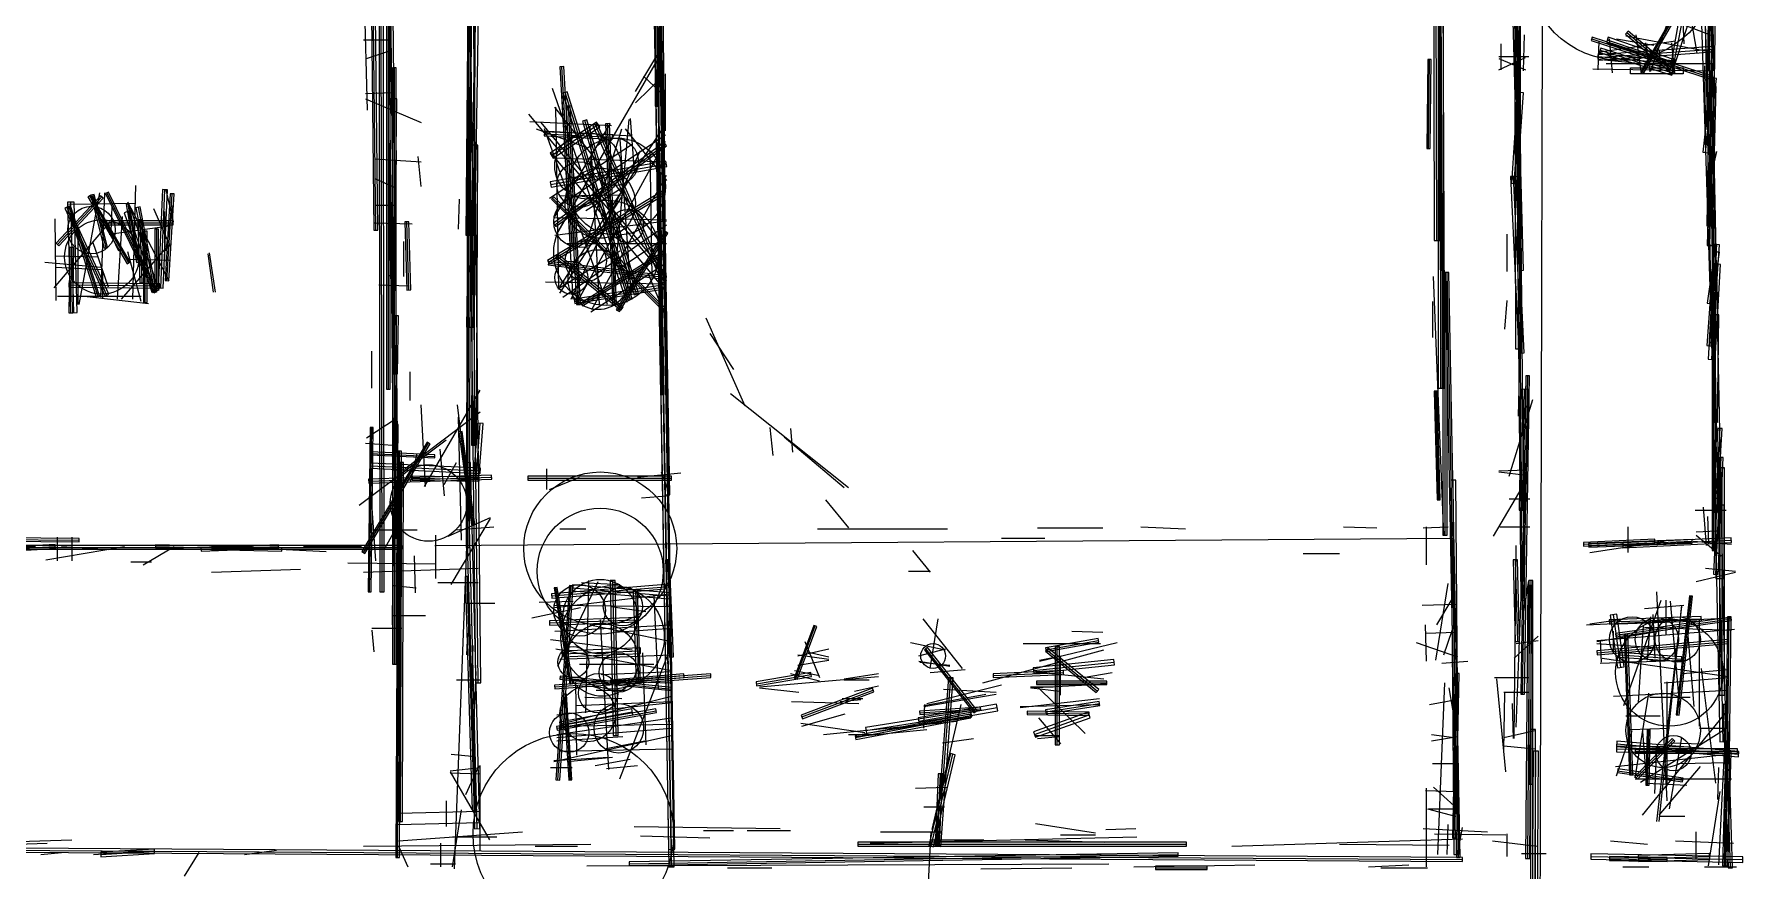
# Model space of a CAD drawing. Header units: metres. Extents: x 1 to 69.1, y -49.3 to -2.
# Drawn here: x 50.47 to 66.99, y -38.9 to -30.8 of the extents above; entities that cross this region are included whole.
import ezdxf

# ---------------------------------------------------------------- set-up
doc = ezdxf.new("R2010")
doc.units = ezdxf.units.M
for name, color, linetype in [('Circles', 1, 'Continuous'), ('Lines', 7, 'Continuous'), ('Rectangles', 5, 'Continuous'), ('Walls', 2, 'Continuous')]:
    doc.layers.add(name, color=color, linetype=linetype)

msp = doc.modelspace()

# ---------------------------------------------------------------- linework, layer by layer
at = {"layer": 'Circles'}
for centre, radius in [((65.82, -30.14), 0.92), ((55.82, -32.08), 0.32), ((56.1, -32.28), 0.47), ((56.08, -32.04), 0.23), ((55.74, -32.26), 0.22), ((55.94, -32.44), 0.34), ((55.74, -32.62), 0.25), ((51.02, -32.7), 0.23), ((56, -32.92), 0.51), ((56.2, -32.66), 0.16), ((51.12, -32.96), 0.36), ((55.8, -33), 0.2), ((55.66, -33.16), 0.16), ((55.92, -33.18), 0.29), ((54.28, -35.34), 0.37), ((55.94, -35.78), 0.74), ((55.94, -36), 0.61), ((55.74, -36.38), 0.25), ((56.06, -36.64), 0.5), ((55.94, -36.44), 0.36), ((56.16, -36.34), 0.19), ((55.96, -36.86), 0.35), ((65.92, -36.66), 0.22), ((66.28, -36.98), 0.52), ((66.16, -36.66), 0.21), ((66.36, -36.66), 0.22), ((55.68, -36.88), 0.15), ((56.12, -36.98), 0.19), ((59.16, -36.82), 0.12), ((55.92, -37.18), 0.19), ((55.82, -37.38), 0.27), ((66.22, -37.54), 0.36), ((56.12, -37.52), 0.24), ((55.64, -37.56), 0.19), ((55.68, -38.54), 0.97), ((66.32, -37.76), 0.17)]:
    msp.add_circle(centre, radius, dxfattribs=at)
at = {"layer": 'Lines'}
for p, q in [((53.83, -36.2), (53.81, -22.02)), ((64.03, -32.8), (64.01, -22.06)), ((56.58, -34.01), (56.5, -25.14)), ((64.84, -32.36), (64.75, -26.52)), ((56.45, -27.04), (56.59, -35.26)), ((56.49, -31.5), (56.49, -27.65)), ((56.63, -38.69), (56.45, -27.99)), ((56.63, -38.86), (56.45, -28.43)), ((64.85, -33.09), (64.73, -28.62)), ((66.66, -31.64), (66.71, -28.72)), ((66.71, -31.16), (66.68, -28.88)), ((53.89, -29.22), (53.89, -34.24)), ((54.66, -35.77), (54.68, -29.22)), ((64.09, -34.23), (64.07, -29.65)), ((54.76, -37.08), (54.68, -29.9)), ((66.02, -31.17), (66.79, -29.84)), ((66.31, -31.17), (66.77, -29.77)), ((66.67, -32.66), (66.71, -29.86)), ((53.69, -31.54), (53.65, -30.02)), ((53.77, -32.7), (53.74, -30.02)), ((53.96, -35.02), (53.91, -29.98)), ((64.82, -33.85), (64.81, -30.07)), ((54.68, -32.75), (54.7, -30.13)), ((64.07, -34.23), (64.07, -30.22)), ((66.8, -37.65), (66.65, -30.38)), ((64.86, -36.28), (64.81, -30.54)), ((66.1, -31.16), (66.32, -30.53)), ((66.28, -31.19), (66.41, -30.46)), ((66.31, -31.16), (66.45, -30.46)), ((66.4, -30.46), (66.42, -30.9)), ((66.55, -30.99), (66.46, -30.46)), ((66.62, -30.5), (66.71, -33.35)), ((54.68, -33.64), (54.73, -30.61)), ((66.2, -30.63), (66.7, -30.82)), ((53.65, -30.86), (53.92, -30.86)), ((64.65, -30.9), (64.65, -31.15)), ((64.87, -31.16), (64.88, -30.81)), ((65.53, -30.85), (66.7, -31.23)), ((65.59, -30.98), (66.34, -30.87)), ((65.59, -31.15), (65.6, -30.87)), ((65.68, -30.86), (66.33, -31.08)), ((65.73, -31.18), (65.7, -30.85)), ((65.77, -30.85), (66.13, -30.91)), ((65.86, -30.82), (66.7, -30.98)), ((65.87, -30.79), (66.32, -31.17)), ((66.01, -31.19), (65.96, -30.81)), ((66.05, -30.89), (66.09, -31.17)), ((66.3, -30.89), (66.33, -31.18)), ((53.68, -31.04), (53.92, -30.96)), ((55.52, -32.74), (56.52, -31.01)), ((56.28, -31.36), (56.52, -30.96)), ((63.95, -31.91), (63.96, -31.05)), ((64.63, -31.02), (64.92, -31.02)), ((64.63, -31.15), (64.89, -31.03)), ((64.63, -31.04), (64.89, -31.15)), ((65.59, -31.03), (66.7, -30.95)), ((65.59, -31.02), (66.31, -31.09)), ((65.61, -30.96), (66.31, -31.18)), ((66.18, -30.96), (66.19, -31.16)), ((53.95, -36.9), (53.95, -31.13)), ((55.67, -32.85), (55.57, -31.12)), ((56.28, -31.47), (56.56, -31.2)), ((56.36, -31.21), (56.57, -31.41)), ((56.57, -31.74), (56.57, -31.19)), ((65.54, -31.14), (66.7, -31.16)), ((65.67, -31.09), (66.7, -31.09)), ((66.62, -31.11), (66.63, -31.87)), ((66.63, -31.95), (66.71, -31.23)), ((53.67, -31.38), (53.94, -31.37)), ((56.2, -33.4), (55.48, -31.33)), ((55.68, -33.37), (55.57, -31.37)), ((56.23, -33.37), (55.6, -31.37)), ((64.78, -32.25), (64.84, -31.37)), ((66.67, -32.85), (66.71, -31.31)), ((53.67, -31.43), (54.21, -31.66)), ((53.92, -33.14), (53.94, -31.43)), ((56.54, -32.84), (55.5, -31.51)), ((55.54, -33.27), (55.51, -31.51)), ((55.63, -31.5), (55.73, -33.42)), ((63.95, -31.46), (63.95, -31.75)), ((56.56, -33.14), (55.25, -31.58)), ((55.26, -31.65), (56.05, -31.69)), ((55.32, -31.72), (55.81, -31.9)), ((56.56, -33.1), (55.37, -31.66)), ((56.01, -33.42), (55.4, -31.72)), ((55.47, -31.98), (55.92, -31.68)), ((55.5, -32.57), (56.04, -31.67)), ((55.55, -33.25), (56.55, -31.71)), ((56.29, -33.32), (55.79, -31.64)), ((55.8, -32.85), (56.15, -31.72)), ((55.84, -31.7), (55.93, -33.42)), ((55.89, -31.68), (56.56, -33.2)), ((56.08, -33.42), (56.01, -31.67)), ((56.06, -33.42), (56.22, -31.63)), ((56.18, -31.72), (56.58, -32.22)), ((56.23, -31.62), (56.27, -32.13)), ((54.72, -34.78), (54.73, -31.88)), ((55.38, -31.74), (56.25, -31.79)), ((55.4, -31.77), (56.06, -31.8)), ((55.45, -32.39), (56.25, -31.87)), ((55.5, -32.65), (56.57, -31.87)), ((55.52, -32.48), (56.57, -31.78)), ((55.71, -33.41), (56.57, -31.84)), ((56.13, -31.82), (56.24, -33.37)), ((56.54, -34.29), (56.5, -31.86)), ((66.7, -32.05), (66.71, -31.73)), ((53.76, -32.01), (54.21, -32.04)), ((53.96, -32.75), (53.97, -31.93)), ((54.21, -32.28), (54.18, -31.99)), ((56.56, -33.27), (55.47, -31.96)), ((55.5, -32), (56.57, -32.04)), ((55.66, -33.37), (56.33, -31.93)), ((56.42, -31.93), (56.44, -33.15)), ((66.65, -32.34), (66.74, -31.94)), ((66.71, -32.39), (66.72, -31.94)), ((53.76, -32.2), (53.96, -32.29)), ((55.46, -32.26), (56.58, -32.06)), ((55.86, -33.47), (56.58, -32.17)), ((64.77, -32.18), (64.85, -33.89)), ((50.69, -32.84), (51.12, -32.38)), ((50.9, -33.42), (51.1, -32.34)), ((51, -32.37), (51.38, -33.02)), ((51.03, -32.36), (51.16, -32.87)), ((51.03, -32.37), (51.28, -32.9)), ((51.11, -33.35), (51.15, -32.34)), ((51.17, -32.34), (51.64, -33.3)), ((51.42, -33.37), (51.45, -32.27)), ((51.69, -33.26), (51.73, -32.31)), ((51.74, -32.31), (51.81, -32.62)), ((51.75, -33.19), (51.8, -32.35)), ((55.44, -33.01), (56.55, -32.34)), ((55.55, -32.37), (56.16, -32.36)), ((55.55, -33.31), (56.15, -32.38)), ((55.8, -32.51), (56.15, -32.29)), ((64.83, -32.63), (64.84, -32.37)), ((51.17, -33.33), (50.78, -32.48)), ((50.8, -32.45), (51.44, -32.44)), ((50.8, -32.47), (51.08, -33.34)), ((50.85, -33.5), (50.82, -32.43)), ((51.21, -32.71), (51.22, -32.48)), ((51.77, -33.19), (51.37, -32.43)), ((51.37, -32.45), (51.47, -33.01)), ((51.64, -33.29), (51.37, -32.52)), ((51.47, -32.48), (51.63, -33.3)), ((51.62, -32.49), (51.78, -32.86)), ((51.73, -33), (51.73, -32.52)), ((51.74, -32.9), (51.81, -32.46)), ((53.76, -32.46), (53.97, -32.46)), ((54.57, -32.69), (54.58, -32.4)), ((56.57, -33.48), (55.48, -32.39)), ((66.71, -35.8), (66.71, -32.51)), ((50.66, -33.26), (51.2, -32.62)), ((50.68, -33.38), (50.67, -32.59)), ((51.11, -32.63), (51.81, -32.63)), ((51.19, -32.74), (51.77, -32.66)), ((51.27, -33.37), (51.32, -32.57)), ((51.51, -33.21), (51.49, -32.6)), ((51.54, -33.4), (51.54, -32.71)), ((51.65, -32.69), (51.65, -33.27)), ((53.76, -32.63), (54.12, -32.64)), ((54.09, -33.28), (54.07, -32.62)), ((55.5, -32.58), (56.58, -32.6)), ((55.5, -32.75), (56.58, -32.61)), ((55.58, -33.35), (56.58, -32.65)), ((50.82, -33.5), (50.83, -32.87)), ((50.89, -33.42), (50.89, -32.78)), ((51.03, -32.81), (51.18, -33.25)), ((51.31, -33.37), (51.78, -32.83)), ((54.04, -33.15), (54.04, -32.81)), ((55.62, -32.83), (56.58, -32.83)), ((56.11, -33.48), (56.58, -32.72)), ((56.11, -33.08), (56.57, -32.77)), ((64.71, -33.1), (64.71, -32.74)), ((66.67, -33.82), (66.74, -32.84)), ((50.57, -33.01), (51.11, -33.06)), ((50.67, -32.95), (51.08, -32.96)), ((51.36, -32.98), (51.77, -32.99)), ((51.5, -33.39), (51.37, -32.91)), ((52.2, -33.3), (52.15, -32.93)), ((52.22, -33.3), (52.16, -32.92)), ((55.44, -33.02), (56.58, -33.16)), ((55.52, -32.95), (56.15, -33.46)), ((55.53, -33.27), (56.13, -32.9)), ((55.76, -33.42), (56.56, -32.92)), ((55.85, -33.49), (56.56, -33.03)), ((66.67, -33.41), (66.74, -32.91)), ((66.69, -33.95), (66.74, -33.03)), ((50.67, -33.06), (51.12, -33.08)), ((51.13, -33.36), (51.13, -33.11)), ((55.41, -33.2), (56.58, -33.22)), ((55.72, -33.42), (55.73, -33.15)), ((56.41, -33.14), (56.57, -33.53)), ((64.1, -35.65), (64, -33.15)), ((64.11, -33.11), (64.11, -35.65)), ((64.24, -38.77), (64.13, -33.11)), ((50.69, -33.34), (51.5, -33.34)), ((50.8, -33.23), (51.68, -33.24)), ((50.95, -33.34), (51.57, -33.41)), ((53.8, -33.23), (54.09, -33.24)), ((55.69, -33.39), (56.56, -33.25)), ((64.69, -33.66), (64.71, -33.38)), ((53.96, -34.09), (53.97, -33.53)), ((63.99, -33.39), (63.99, -33.74)), ((66.72, -34.56), (66.73, -33.52)), ((56.96, -33.55), (57.34, -34.4)), ((57, -33.7), (57.23, -34.05)), ((64.82, -34.5), (64.84, -33.71)), ((53.73, -34.23), (53.73, -33.87)), ((66.68, -33.78), (66.72, -34.08)), ((66.71, -34.2), (66.72, -33.78)), ((54.1, -34.07), (54.1, -34.35)), ((64.86, -37.19), (64.91, -34.11)), ((54.24, -35.18), (54.78, -34.25)), ((57.2, -34.28), (58.34, -35.19)), ((64.05, -35.31), (64.02, -34.26)), ((64.73, -35.08), (64.96, -34.34)), ((64.86, -35.41), (64.88, -34.24)), ((53.68, -34.71), (53.97, -34.52)), ((54.05, -35.01), (54.78, -34.46)), ((54.25, -35.18), (54.21, -34.39)), ((54.7, -35.54), (54.56, -34.39)), ((54.6, -35.7), (54.57, -34.51)), ((53.71, -36.2), (53.73, -34.61)), ((53.96, -35.68), (53.97, -34.58)), ((54.59, -34.65), (54.71, -35.55)), ((54.74, -35.1), (54.78, -34.57)), ((57.58, -34.61), (57.61, -34.88)), ((57.72, -34.7), (58.3, -35.19)), ((57.78, -34.62), (57.8, -34.85)), ((66.72, -35.43), (66.77, -34.62)), ((53.61, -35.36), (54.45, -34.73)), ((53.65, -35.82), (54.28, -34.76)), ((53.67, -34.76), (53.93, -34.78)), ((53.72, -34.86), (54.34, -34.89)), ((53.98, -38.77), (54, -34.84)), ((54.11, -35.13), (54.17, -34.86)), ((54.39, -34.82), (54.43, -35.27)), ((64.87, -35.14), (64.87, -34.85)), ((66.76, -35.27), (66.78, -34.76)), ((53.72, -34.98), (54.78, -35.03)), ((54.01, -38.42), (54.02, -34.95)), ((54.43, -35.16), (54.55, -34.95)), ((54.75, -38.49), (54.66, -34.95)), ((55.42, -35.01), (55.42, -35.21)), ((64.63, -35.03), (64.9, -35.02)), ((64.8, -37.51), (64.9, -34.91)), ((66.73, -36.03), (66.78, -34.9)), ((66.79, -37.2), (66.79, -35)), ((53.7, -35.13), (54.89, -35.09)), ((53.77, -35.9), (53.72, -35.16)), ((54.12, -35.1), (54.77, -35.11)), ((55.24, -35.1), (56.63, -35.1)), ((55.45, -35.21), (55.74, -35.09)), ((56.3, -35.09), (56.72, -35.05)), ((56.53, -35.04), (56.61, -35.26)), ((64.22, -38.74), (64.19, -35.12)), ((64.58, -35.66), (64.9, -35.12)), ((64.63, -35.04), (64.9, -35.07)), ((56.34, -35.29), (56.58, -35.27)), ((58.12, -35.31), (58.34, -35.58)), ((64.73, -35.3), (64.93, -35.3)), ((66.77, -36.07), (66.77, -35.36)), ((53.85, -35.79), (54.01, -35.51)), ((53.93, -36.52), (53.94, -35.39)), ((54.47, -35.66), (54.88, -35.48)), ((54.5, -36.13), (54.88, -35.49)), ((66.53, -35.41), (66.83, -35.41)), ((66.64, -35.75), (66.61, -35.38)), ((66.65, -35.47), (66.66, -35.74)), ((49.79, -35.69), (50.9, -35.7)), ((50.69, -35.9), (50.69, -35.67)), ((50.83, -35.67), (50.83, -35.9)), ((53.74, -35.6), (54.17, -35.6)), ((54.34, -35.75), (64.19, -35.68)), ((54.35, -36.07), (54.35, -35.65)), ((54.54, -35.6), (54.91, -35.57)), ((55.55, -35.59), (55.8, -35.59)), ((58.04, -35.59), (59.3, -35.59)), ((59.82, -35.68), (60.24, -35.68)), ((60.17, -35.58), (60.8, -35.58)), ((61.17, -35.57), (61.6, -35.59)), ((63.13, -35.57), (63.45, -35.58)), ((63.9, -35.58), (64.14, -35.57)), ((63.93, -35.94), (63.93, -35.57)), ((64.64, -35.57), (64.93, -35.57)), ((65.88, -35.57), (65.88, -35.82)), ((66.54, -35.62), (66.74, -35.61)), ((66.54, -35.65), (66.78, -35.85)), ((48.8, -35.77), (54.02, -35.77)), ((48.84, -35.86), (50.67, -35.76)), ((50.08, -35.76), (50.48, -35.76)), ((50.58, -35.89), (51.34, -35.76)), ((50.73, -35.76), (51.18, -35.79)), ((51.52, -35.94), (51.82, -35.76)), ((51.64, -35.76), (52.86, -35.79)), ((52.08, -35.79), (52.83, -35.76)), ((52.32, -35.76), (53.29, -35.81)), ((53.07, -35.76), (53.63, -35.76)), ((54.14, -35.85), (54.15, -36.21)), ((54.53, -38.88), (54.65, -35.76)), ((58.96, -35.8), (59.13, -36.01)), ((62.74, -35.83), (63.09, -35.83)), ((64.78, -37.62), (64.8, -35.75)), ((65.45, -35.74), (66.14, -35.71)), ((65.5, -35.75), (66.5, -35.71)), ((65.51, -35.82), (66.23, -35.71)), ((65.83, -35.75), (66.88, -35.7)), ((66.51, -35.71), (66.88, -35.74)), ((51.4, -35.91), (51.6, -35.91)), ((52.18, -36.01), (53.04, -35.98)), ((53.5, -35.92), (54.35, -35.93)), ((53.65, -36.01), (54.76, -35.97)), ((56.59, -35.89), (56.63, -36.83)), ((58.92, -36), (59.13, -36)), ((64.79, -35.89), (64.81, -36.68)), ((66.54, -36.1), (66.92, -36.01)), ((66.63, -35.97), (66.92, -36)), ((53.94, -36.14), (54.16, -36.16)), ((54.37, -36.11), (54.76, -36.11)), ((54.65, -36.05), (54.72, -38.31)), ((55.47, -36.24), (56.57, -36.15)), ((55.66, -37.09), (55.51, -36.16)), ((55.53, -36.92), (55.92, -36.1)), ((55.53, -38.02), (55.66, -36.14)), ((55.67, -36.16), (56.61, -36.24)), ((55.76, -36.11), (56.13, -36.13)), ((55.8, -37.37), (55.83, -36.09)), ((56.06, -36.09), (56.09, -37.59)), ((56.28, -36.18), (56.31, -37.08)), ((64.02, -36.86), (64.14, -36.12)), ((64.86, -36.47), (64.92, -36.09)), ((64.91, -38.78), (64.93, -36.14)), ((64.94, -36.09), (64.94, -38.06)), ((54.65, -36.31), (54.92, -36.31)), ((55.28, -36.45), (55.75, -36.35)), ((55.35, -36.3), (55.68, -36.29)), ((55.5, -36.35), (56.61, -36.22)), ((55.5, -36.33), (56.61, -36.34)), ((56.04, -36.34), (56.38, -36.39)), ((56.46, -36.24), (56.5, -37.14)), ((63.89, -36.33), (64.22, -36.32)), ((64.03, -36.52), (64.18, -36.27)), ((65.84, -37.3), (66.2, -36.28)), ((66.04, -36.36), (66.42, -36.33)), ((66.26, -38.22), (66.16, -36.2)), ((66.16, -38.42), (66.4, -36.34)), ((66.18, -38.42), (66.4, -36.33)), ((66.25, -36.62), (66.25, -36.28)), ((66.38, -37.31), (66.29, -36.29)), ((66.36, -37.39), (66.49, -36.24)), ((53.93, -36.43), (54.25, -36.43)), ((55.45, -36.5), (56.3, -36.47)), ((55.94, -36.47), (56.02, -37.92)), ((59.06, -36.46), (59.44, -36.94)), ((59.13, -36.94), (59.21, -36.46)), ((64.1, -36.81), (64.22, -36.45)), ((65.48, -36.52), (66.88, -36.45)), ((65.51, -36.51), (65.85, -36.46)), ((65.7, -36.49), (66.59, -36.46)), ((65.81, -36.93), (65.74, -36.42)), ((65.76, -36.62), (66.88, -36.46)), ((66.07, -36.86), (66.1, -36.44)), ((66.12, -36.42), (66.14, -36.84)), ((66.52, -37.31), (66.45, -36.47)), ((66.57, -37.5), (66.57, -36.46)), ((66.83, -38.85), (66.86, -36.44)), ((53.73, -36.55), (54.02, -36.55)), ((53.73, -36.57), (53.75, -36.78)), ((54.65, -36.81), (54.66, -36.6)), ((55.46, -36.66), (56.25, -36.76)), ((55.5, -36.58), (56.63, -36.52)), ((55.84, -36.52), (56.63, -36.68)), ((56.08, -36.59), (56.63, -36.55)), ((57.83, -37.04), (58.02, -36.53)), ((57.92, -36.68), (58.06, -37.03)), ((60.25, -36.76), (60.76, -36.67)), ((60.5, -36.58), (60.8, -36.59)), ((63.93, -36.87), (63.92, -36.52)), ((63.92, -36.6), (64.22, -36.59)), ((64.78, -36.84), (65.01, -36.63)), ((64.8, -36.7), (65.01, -36.67)), ((65.58, -36.67), (66.91, -36.56)), ((65.58, -36.68), (66.18, -36.58)), ((65.58, -36.79), (66.85, -36.68)), ((65.61, -36.67), (65.62, -36.88)), ((65.74, -36.8), (65.74, -36.58)), ((65.91, -37.97), (65.86, -36.61)), ((65.98, -37.27), (66.03, -36.53)), ((66.04, -36.54), (66.88, -36.57)), ((54.7, -37.18), (54.71, -36.72)), ((55.51, -36.75), (56.63, -36.96)), ((55.55, -36.85), (56.63, -36.81)), ((55.57, -36.8), (56.33, -36.77)), ((56.13, -38.01), (56.63, -36.72)), ((56.35, -36.79), (56.38, -37.68)), ((57.85, -36.82), (58.15, -36.75)), ((57.85, -36.81), (58.15, -36.85)), ((57.94, -36.78), (58.15, -36.83)), ((58.94, -36.69), (59.28, -36.76)), ((59.02, -36.82), (59.28, -36.75)), ((59.57, -37.36), (59.09, -36.75)), ((59.64, -37.08), (60.81, -36.76)), ((60.03, -36.7), (60.78, -36.7)), ((60.19, -36.87), (60.94, -36.69)), ((60.19, -36.86), (60.4, -36.82)), ((60.26, -36.76), (60.75, -37.16)), ((60.36, -37.68), (60.36, -36.73)), ((60.39, -37.2), (60.39, -36.83)), ((63.83, -36.69), (64.23, -36.83)), ((65.58, -36.7), (66.18, -36.74)), ((65.63, -36.84), (66.85, -37.02)), ((65.8, -36.81), (66.4, -36.85)), ((54.72, -37.45), (54.74, -36.97)), ((55.5, -37.12), (57.01, -37.01)), ((55.74, -36.9), (56.46, -36.9)), ((55.95, -37), (56.63, -36.97)), ((56.04, -37.07), (56.75, -37.01)), ((57.45, -37.09), (57.98, -37)), ((57.78, -36.99), (58.06, -37.06)), ((57.82, -36.96), (58.06, -37.01)), ((57.85, -36.91), (58.15, -36.86)), ((58.3, -37.04), (58.63, -36.99)), ((59.02, -36.87), (59.32, -36.92)), ((59.03, -36.88), (59.32, -36.91)), ((59.13, -36.98), (59.47, -36.95)), ((59.74, -37.01), (60.42, -36.98)), ((60.12, -36.97), (60.81, -37.04)), ((60.13, -36.96), (60.91, -36.88)), ((60.61, -37.03), (60.89, -36.98)), ((64.08, -36.89), (64.33, -36.87)), ((64.2, -38.58), (64.23, -36.99)), ((65.61, -36.89), (66.42, -36.86)), ((66.41, -36.99), (66.85, -36.95)), ((66.73, -38.05), (66.59, -36.94)), ((54.55, -37.05), (54.78, -37.05)), ((55.55, -37.03), (56.63, -37.14)), ((55.6, -37.05), (56.63, -37.08)), ((55.7, -37.07), (55.71, -37.78)), ((55.9, -37.15), (56.19, -37.15)), ((57.48, -37.12), (58.63, -37.02)), ((57.48, -37.13), (57.86, -37.17)), ((57.89, -37.41), (58.58, -37.15)), ((58.3, -37.05), (58.54, -37.05)), ((58.4, -37.16), (58.63, -37.11)), ((59.1, -37.28), (59.82, -37.1)), ((59.21, -38.66), (59.33, -37.03)), ((59.26, -37.14), (59.77, -37.17)), ((60.1, -37.13), (60.84, -37.09)), ((60.1, -37.12), (60.32, -37.12)), ((60.11, -37.13), (60.38, -37.16)), ((60.16, -37.08), (60.84, -37.08)), ((60.18, -37.13), (60.63, -37.57)), ((64.04, -38.74), (64.11, -37.08)), ((64.22, -37.54), (64.15, -37.13)), ((64.59, -37.03), (64.92, -37.03)), ((64.7, -37.94), (64.61, -37.04)), ((64.68, -37.17), (64.92, -37.17)), ((64.68, -37.73), (64.69, -37.18)), ((65.74, -37.21), (66.85, -37.15)), ((65.95, -38), (66.08, -37.18)), ((66.23, -37.08), (66.85, -37.03)), ((66.26, -38.08), (66.26, -37.07)), ((66.76, -38.84), (66.85, -37.05)), ((55.52, -37.39), (56.63, -37.27)), ((55.55, -37.48), (56.63, -37.21)), ((55.6, -37.19), (55.65, -38.02)), ((55.7, -37.3), (56.63, -37.26)), ((55.79, -37.22), (56.15, -37.23)), ((57.79, -37.26), (58.44, -37.28)), ((58.26, -37.26), (58.46, -37.24)), ((58.28, -37.23), (58.48, -37.23)), ((59.02, -37.45), (59.78, -37.32)), ((59.03, -37.37), (59.62, -37.33)), ((59.07, -37.3), (59.67, -37.19)), ((59.07, -37.31), (59.77, -37.19)), ((59.07, -37.52), (59.08, -37.29)), ((59.15, -38.5), (59.43, -37.29)), ((60, -37.32), (60.77, -37.23)), ((60, -37.31), (60.77, -37.29)), ((60.25, -37.36), (60.77, -37.28)), ((63.96, -37.29), (64.22, -37.24)), ((64.76, -37.28), (64.77, -37.62)), ((66.02, -38.36), (66.85, -37.34)), ((66.09, -37.22), (66.48, -37.22)), ((66.87, -38.87), (66.82, -37.29)), ((55.52, -37.52), (56.48, -37.35)), ((55.52, -37.58), (56.63, -37.42)), ((55.55, -37.49), (56.25, -37.36)), ((55.55, -37.5), (56.63, -37.48)), ((57.88, -37.47), (58.5, -37.56)), ((57.89, -37.5), (58.31, -37.38)), ((58.1, -37.58), (59.39, -37.45)), ((58.41, -37.61), (59.52, -37.4)), ((58.51, -37.54), (59.53, -37.38)), ((60.07, -37.37), (60.67, -37.38)), ((60.14, -37.58), (60.67, -37.39)), ((60.18, -37.42), (60.39, -37.67)), ((65.86, -37.4), (66.19, -37.4)), ((66, -38.04), (66.85, -37.51)), ((55.49, -37.84), (56.63, -37.59)), ((55.52, -37.61), (56.63, -37.52)), ((55.52, -37.64), (56.16, -37.6)), ((55.98, -37.72), (56.37, -37.64)), ((58.34, -37.58), (58.57, -37.58)), ((58.41, -37.6), (59.1, -37.53)), ((59.25, -37.66), (59.55, -37.62)), ((60.14, -37.59), (60.38, -37.59)), ((60.17, -37.62), (60.38, -37.6)), ((63.98, -37.58), (64.2, -37.61)), ((63.98, -37.64), (64.23, -37.6)), ((64.68, -37.61), (64.98, -37.54)), ((64.96, -39.61), (64.96, -37.53)), ((65.77, -37.98), (65.92, -37.54)), ((65.77, -37.67), (66.95, -37.77)), ((65.9, -37.53), (66.28, -37.52)), ((65.96, -38), (66.32, -37.63)), ((66.02, -37.55), (66.06, -38.04)), ((66.07, -38.07), (66.08, -37.53)), ((66.28, -38.3), (66.4, -37.61)), ((66.29, -37.66), (66.59, -37.67)), ((66.57, -37.52), (66.85, -37.52)), ((54.5, -37.77), (54.7, -37.79)), ((55.49, -37.83), (56.02, -37.8)), ((55.55, -37.74), (56.63, -37.72)), ((55.62, -37.84), (56.06, -37.8)), ((55.89, -37.88), (56.23, -37.82)), ((59.14, -38.66), (59.35, -37.77)), ((64.68, -37.69), (64.98, -37.72)), ((64.98, -39.25), (64.99, -37.74)), ((65.76, -37.89), (66.85, -37.77)), ((65.77, -37.72), (66.48, -37.73)), ((65.95, -37.74), (66.94, -37.74)), ((66.14, -38.15), (66.16, -37.7)), ((66.82, -38.85), (66.85, -37.75)), ((54.49, -37.93), (54.78, -37.9)), ((54.49, -37.94), (54.87, -38.6)), ((54.49, -37.95), (54.78, -37.96)), ((54.64, -38.16), (54.77, -37.88)), ((54.78, -38.7), (54.78, -37.88)), ((55.46, -37.9), (55.67, -37.9)), ((56, -37.91), (56.3, -37.88)), ((59.2, -38.66), (59.23, -37.96)), ((63.99, -37.86), (64.21, -37.86)), ((65.78, -37.93), (66.41, -38.02)), ((66.18, -38.36), (66.58, -37.89)), ((66.37, -37.86), (66.85, -37.85)), ((66.75, -38.21), (66.76, -37.9)), ((58.99, -38.1), (59.29, -38.09)), ((63.92, -38.12), (64.22, -38.13)), ((63.93, -38.86), (63.93, -38.1)), ((64, -38.09), (64.2, -38.27)), ((65.95, -38.01), (66.88, -38.01)), ((66.06, -38.05), (66.45, -38.07)), ((66.66, -38.85), (66.77, -38.13)), ((53.99, -38.34), (54.78, -38.32)), ((54.45, -38.22), (54.45, -38.47)), ((54.51, -38.86), (54.6, -38.31)), ((59.07, -38.28), (59.27, -38.28)), ((63.94, -38.3), (64.21, -38.37)), ((63.95, -38.3), (64.2, -38.3)), ((53.98, -38.45), (54.78, -38.43)), ((56.27, -38.47), (57.68, -38.49)), ((60.15, -38.44), (60.73, -38.53)), ((60.83, -38.5), (61.12, -38.49)), ((63.9, -38.49), (64.52, -38.52)), ((64.13, -38.74), (64.14, -38.45)), ((64.23, -38.74), (64.28, -38.48)), ((66.18, -38.37), (66.43, -38.37)), ((49.24, -38.68), (50.59, -38.63)), ((49.85, -38.63), (50.83, -38.6)), ((53.65, -38.66), (55.85, -38.64)), ((53.99, -38.61), (55.19, -38.52)), ((53.99, -38.66), (54.08, -38.86)), ((54.4, -38.86), (54.4, -38.63)), ((54.51, -38.57), (54.94, -38.57)), ((55.31, -38.66), (55.72, -38.66)), ((56.33, -38.56), (57, -38.58)), ((56.94, -38.51), (57.23, -38.51)), ((57.36, -38.51), (57.78, -38.51)), ((58.43, -38.64), (61.61, -38.64)), ((58.55, -38.63), (61.13, -38.57)), ((58.65, -38.52), (59.24, -38.52)), ((59.06, -40.09), (59.14, -38.52)), ((59.14, -38.6), (59.65, -38.6)), ((60.05, -38.6), (60.82, -38.62)), ((60.39, -38.55), (60.73, -38.55)), ((62.05, -38.66), (64.28, -38.59)), ((63.09, -38.64), (64.15, -38.65)), ((64.01, -38.54), (64.7, -38.55)), ((64.57, -38.61), (65, -38.66)), ((64.71, -38.76), (64.71, -38.54)), ((65.71, -38.61), (66.07, -38.64)), ((66.34, -38.61), (66.9, -38.63)), ((66.54, -38.78), (66.54, -38.52)), ((48.8, -38.69), (64.28, -38.79)), ((50.53, -38.74), (50.73, -38.72)), ((51.04, -38.74), (51.52, -38.71)), ((51.11, -38.74), (51.63, -38.71)), ((51.92, -38.95), (52.06, -38.72)), ((52.5, -38.74), (52.81, -38.7)), ((54.3, -38.83), (54.54, -38.83)), ((55.81, -38.85), (60.86, -38.83)), ((56.22, -38.83), (61.53, -38.74)), ((64.85, -38.73), (65.09, -38.73)), ((65.52, -38.76), (66.99, -38.79)), ((65.7, -38.78), (66.26, -38.79)), ((65.98, -38.78), (66.67, -38.76)), ((57.17, -38.87), (57.6, -38.87)), ((59.62, -38.88), (60.5, -38.87)), ((61.1, -38.86), (62.27, -38.84)), ((61.31, -38.87), (61.81, -38.87)), ((63.37, -38.86), (63.76, -38.84)), ((63.49, -38.87), (63.94, -38.87)), ((65.83, -38.86), (66.08, -38.86)), ((66.62, -38.86), (66.93, -38.86))]:
    msp.add_line(p, q, dxfattribs=at)
at = {"layer": 'Rectangles'}
for points in [[(65.028, -39.588), (7.558, -39.442), (7.632, -10.232), (65.102, -10.378)], [(65.905, -31.19), (65.905, -31.13), (66.415, -31.13), (66.415, -31.19)]]:
    msp.add_lwpolyline(points, close=True, dxfattribs=at)
at = {"layer": 'Walls'}
for points in [[(53.851, -36.2), (53.831, -22.02), (53.789, -22.02), (53.809, -36.2)], [(64.056, -32.8), (64.036, -22.06), (63.984, -22.06), (64.004, -32.8)], [(56.427, -27.04), (56.567, -35.26), (56.613, -35.26), (56.473, -27.04)], [(56.51, -31.5), (56.51, -27.65), (56.47, -27.65), (56.47, -31.5)], [(56.661, -38.689), (56.481, -27.989), (56.419, -27.991), (56.599, -38.691)], [(56.656, -38.86), (56.476, -28.43), (56.424, -28.43), (56.604, -38.86)], [(64.869, -33.089), (64.749, -28.619), (64.711, -28.621), (64.831, -33.091)], [(66.681, -31.64), (66.731, -28.72), (66.689, -28.72), (66.639, -31.64)], [(53.872, -29.22), (53.872, -34.24), (53.908, -34.24), (53.908, -29.22)], [(54.675, -35.77), (54.695, -29.22), (54.665, -29.22), (54.645, -35.77)], [(64.11, -34.23), (64.09, -29.65), (64.05, -29.65), (64.07, -34.23)], [(54.787, -37.08), (54.707, -29.9), (54.653, -29.9), (54.733, -37.08)], [(66.034, -31.178), (66.804, -29.848), (66.776, -29.832), (66.006, -31.162)], [(66.696, -32.66), (66.736, -29.86), (66.684, -29.86), (66.644, -32.66)], [(53.789, -32.7), (53.759, -30.02), (53.721, -30.02), (53.751, -32.7)], [(53.982, -35.02), (53.932, -29.98), (53.888, -29.98), (53.938, -35.02)], [(64.847, -33.85), (64.837, -30.07), (64.783, -30.07), (64.793, -33.85)], [(54.718, -32.75), (54.738, -30.13), (54.662, -30.13), (54.642, -32.75)], [(64.096, -34.23), (64.096, -30.22), (64.044, -30.22), (64.044, -34.23)], [(66.831, -37.649), (66.681, -30.379), (66.619, -30.381), (66.769, -37.651)], [(64.878, -36.28), (64.828, -30.54), (64.792, -30.54), (64.842, -36.28)], [(66.586, -30.501), (66.676, -33.351), (66.744, -33.349), (66.654, -30.499)], [(54.714, -33.641), (54.764, -30.611), (54.696, -30.609), (54.646, -33.639)], [(65.525, -30.866), (66.695, -31.246), (66.705, -31.214), (65.535, -30.834)], [(65.672, -30.885), (66.322, -31.105), (66.338, -31.055), (65.688, -30.835)], [(65.857, -30.805), (66.307, -31.185), (66.333, -31.155), (65.883, -30.775)], [(63.966, -31.91), (63.976, -31.05), (63.944, -31.05), (63.934, -31.91)], [(65.587, -31.047), (66.307, -31.117), (66.313, -31.063), (65.593, -30.993)], [(65.592, -31.055), (66.702, -30.975), (66.698, -30.925), (65.588, -31.005)], [(65.603, -30.981), (66.303, -31.201), (66.317, -31.159), (65.617, -30.939)], [(53.968, -36.9), (53.968, -31.13), (53.932, -31.13), (53.932, -36.9)], [(55.689, -32.849), (55.589, -31.119), (55.551, -31.121), (55.651, -32.851)], [(66.657, -31.953), (66.737, -31.233), (66.683, -31.227), (66.603, -31.947)], [(56.25, -33.364), (55.62, -31.364), (55.58, -31.376), (56.21, -33.376)], [(64.808, -32.252), (64.868, -31.372), (64.812, -31.368), (64.752, -32.248)], [(66.693, -32.851), (66.733, -31.311), (66.687, -31.309), (66.647, -32.849)], [(53.952, -33.14), (53.972, -31.43), (53.908, -31.43), (53.888, -33.14)], [(55.612, -31.501), (55.712, -33.421), (55.748, -33.419), (55.648, -31.499)], [(55.485, -32.003), (55.935, -31.703), (55.905, -31.657), (55.455, -31.957)], [(56.311, -33.314), (55.811, -31.634), (55.769, -31.646), (56.269, -33.326)], [(55.87, -31.689), (56.54, -33.209), (56.58, -33.191), (55.91, -31.671)], [(56.099, -33.419), (56.029, -31.669), (55.991, -31.671), (56.061, -33.421)], [(54.745, -34.78), (54.755, -31.88), (54.705, -31.88), (54.695, -34.78)], [(55.399, -31.79), (56.059, -31.82), (56.061, -31.78), (55.401, -31.75)], [(55.512, -32.666), (56.582, -31.886), (56.558, -31.854), (55.488, -32.634)], [(56.558, -34.29), (56.518, -31.86), (56.482, -31.86), (56.522, -34.29)], [(55.465, -32.286), (56.585, -32.086), (56.575, -32.034), (55.455, -32.234)], [(64.744, -32.181), (64.824, -33.891), (64.876, -33.889), (64.796, -32.179)], [(50.703, -32.852), (51.133, -32.392), (51.107, -32.368), (50.677, -32.828)], [(50.985, -32.378), (51.365, -33.028), (51.395, -33.012), (51.015, -32.362)], [(51.014, -32.364), (51.144, -32.874), (51.176, -32.866), (51.046, -32.356)], [(51.156, -32.347), (51.626, -33.307), (51.654, -33.293), (51.184, -32.333)], [(51.714, -33.261), (51.754, -32.311), (51.706, -32.309), (51.666, -33.259)], [(51.769, -33.191), (51.819, -32.351), (51.781, -32.349), (51.731, -33.189)], [(55.451, -33.027), (56.561, -32.357), (56.539, -32.323), (55.429, -32.993)], [(56.582, -33.468), (55.492, -32.378), (55.468, -32.402), (56.558, -33.492)], [(51.189, -33.321), (50.799, -32.471), (50.761, -32.489), (51.151, -33.339)], [(50.784, -32.475), (51.064, -33.345), (51.096, -33.335), (50.816, -32.465)], [(50.882, -33.499), (50.852, -32.429), (50.788, -32.431), (50.818, -33.501)], [(51.675, -33.278), (51.405, -32.508), (51.335, -32.532), (51.605, -33.302)], [(51.354, -32.453), (51.454, -33.013), (51.486, -33.007), (51.386, -32.447)], [(51.45, -32.484), (51.61, -33.304), (51.65, -33.296), (51.49, -32.476)], [(66.726, -35.8), (66.726, -32.51), (66.694, -32.51), (66.694, -35.8)], [(51.11, -32.649), (51.81, -32.649), (51.81, -32.611), (51.11, -32.611)], [(51.531, -33.209), (51.511, -32.599), (51.469, -32.601), (51.489, -33.211)], [(51.557, -33.4), (51.557, -32.71), (51.523, -32.71), (51.523, -33.4)], [(51.632, -32.69), (51.632, -33.27), (51.668, -33.27), (51.668, -32.69)], [(54.109, -33.279), (54.089, -32.619), (54.051, -32.621), (54.071, -33.281)], [(56.125, -33.489), (56.595, -32.729), (56.565, -32.711), (56.095, -33.471)], [(50.84, -33.5), (50.85, -32.87), (50.81, -32.87), (50.8, -33.5)], [(66.696, -33.822), (66.766, -32.842), (66.714, -32.838), (66.644, -33.818)], [(55.438, -33.037), (56.578, -33.177), (56.582, -33.143), (55.442, -33.003)], [(55.508, -32.965), (56.138, -33.475), (56.162, -33.445), (55.532, -32.935)], [(55.769, -33.434), (56.569, -32.934), (56.551, -32.906), (55.751, -33.406)], [(66.695, -33.413), (66.765, -32.913), (66.715, -32.907), (66.645, -33.407)], [(66.724, -33.952), (66.774, -33.032), (66.706, -33.028), (66.656, -33.948)], [(50.8, -33.251), (51.68, -33.261), (51.68, -33.219), (50.8, -33.209)], [(64.089, -33.11), (64.089, -35.65), (64.131, -35.65), (64.131, -33.11)], [(64.258, -38.77), (64.148, -33.11), (64.112, -33.11), (64.222, -38.77)], [(55.693, -33.41), (56.563, -33.27), (56.557, -33.23), (55.687, -33.37)], [(53.979, -34.09), (53.989, -33.53), (53.951, -33.53), (53.941, -34.09)], [(66.747, -34.56), (66.757, -33.52), (66.703, -33.52), (66.693, -34.56)], [(64.878, -37.19), (64.928, -34.11), (64.892, -34.11), (64.842, -37.19)], [(64.065, -35.31), (64.035, -34.26), (64.005, -34.26), (64.035, -35.31)], [(64.893, -35.411), (64.913, -34.241), (64.847, -34.239), (64.827, -35.409)], [(53.725, -36.2), (53.745, -34.61), (53.715, -34.61), (53.695, -36.2)], [(53.976, -35.68), (53.986, -34.58), (53.954, -34.58), (53.944, -35.68)], [(54.574, -34.652), (54.694, -35.552), (54.726, -35.548), (54.606, -34.648)], [(54.767, -35.102), (54.807, -34.572), (54.753, -34.568), (54.713, -35.098)], [(66.742, -35.431), (66.792, -34.621), (66.748, -34.619), (66.698, -35.429)], [(53.665, -35.829), (54.295, -34.769), (54.265, -34.751), (53.635, -35.811)], [(53.719, -34.875), (54.339, -34.905), (54.341, -34.875), (53.721, -34.845)], [(53.998, -38.77), (54.018, -34.84), (53.982, -34.84), (53.962, -38.77)], [(53.719, -35.005), (54.779, -35.055), (54.781, -35.005), (53.721, -34.955)], [(54.028, -38.42), (54.038, -34.95), (54.002, -34.95), (53.992, -38.42)], [(54.777, -38.489), (54.687, -34.949), (54.633, -34.951), (54.723, -38.491)], [(66.752, -36.031), (66.802, -34.901), (66.758, -34.899), (66.708, -36.029)], [(66.814, -37.2), (66.814, -35), (66.766, -35), (66.766, -37.2)], [(53.701, -35.149), (54.891, -35.109), (54.889, -35.071), (53.699, -35.111)], [(54.12, -35.119), (54.77, -35.129), (54.77, -35.091), (54.12, -35.081)], [(55.24, -35.12), (56.63, -35.12), (56.63, -35.08), (55.24, -35.08)], [(64.245, -38.74), (64.215, -35.12), (64.165, -35.12), (64.195, -38.74)], [(66.811, -36.07), (66.811, -35.36), (66.729, -35.36), (66.729, -36.07)], [(49.79, -35.707), (50.9, -35.717), (50.9, -35.683), (49.79, -35.673)], [(65.451, -35.759), (66.141, -35.729), (66.139, -35.691), (65.449, -35.721)], [(65.501, -35.768), (66.501, -35.728), (66.499, -35.692), (65.499, -35.732)], [(65.831, -35.773), (66.881, -35.723), (66.879, -35.677), (65.829, -35.727)], [(48.8, -35.788), (54.02, -35.788), (54.02, -35.752), (48.8, -35.752)], [(48.841, -35.879), (50.671, -35.779), (50.669, -35.741), (48.839, -35.841)], [(51.64, -35.776), (52.86, -35.806), (52.86, -35.774), (51.64, -35.744)], [(52.081, -35.806), (52.831, -35.776), (52.829, -35.744), (52.079, -35.774)], [(56.57, -35.891), (56.61, -36.831), (56.65, -36.829), (56.61, -35.889)], [(64.77, -35.89), (64.79, -36.68), (64.83, -36.68), (64.81, -35.89)], [(54.633, -36.051), (54.703, -38.311), (54.737, -38.309), (54.667, -36.049)], [(55.472, -36.26), (56.572, -36.17), (56.568, -36.13), (55.468, -36.22)], [(55.675, -37.088), (55.525, -36.158), (55.495, -36.162), (55.645, -37.092)], [(55.548, -38.021), (55.678, -36.141), (55.642, -36.139), (55.512, -38.019)], [(55.668, -36.189), (56.608, -36.269), (56.612, -36.211), (55.672, -36.131)], [(56.036, -36.09), (56.066, -37.59), (56.114, -37.59), (56.084, -36.09)], [(56.259, -36.181), (56.289, -37.081), (56.331, -37.079), (56.301, -36.179)], [(64.93, -38.78), (64.95, -36.14), (64.91, -36.14), (64.89, -38.78)], [(64.92, -36.09), (64.92, -38.06), (64.96, -38.06), (64.96, -36.09)], [(66.375, -37.392), (66.505, -36.242), (66.475, -36.238), (66.345, -37.388)], [(55.451, -36.521), (56.301, -36.491), (56.299, -36.449), (55.449, -36.479)], [(65.701, -36.511), (66.591, -36.481), (66.589, -36.439), (65.699, -36.469)], [(65.842, -36.926), (65.772, -36.416), (65.708, -36.424), (65.778, -36.934)], [(65.762, -36.636), (66.882, -36.476), (66.878, -36.444), (65.758, -36.604)], [(66.849, -38.85), (66.879, -36.44), (66.841, -36.44), (66.811, -38.85)], [(57.845, -37.046), (58.035, -36.536), (58.005, -36.524), (57.815, -37.034)], [(60.253, -36.778), (60.763, -36.688), (60.757, -36.652), (60.247, -36.742)], [(65.582, -36.809), (66.852, -36.699), (66.848, -36.661), (65.578, -36.771)], [(65.927, -37.969), (65.877, -36.609), (65.843, -36.611), (65.893, -37.971)], [(55.571, -36.827), (56.331, -36.797), (56.329, -36.743), (55.569, -36.773)], [(59.585, -37.349), (59.105, -36.739), (59.075, -36.761), (59.555, -37.371)], [(60.248, -36.775), (60.738, -37.175), (60.762, -37.145), (60.272, -36.745)], [(60.381, -37.68), (60.381, -36.73), (60.339, -36.73), (60.339, -37.68)], [(65.798, -36.833), (66.398, -36.873), (66.402, -36.827), (65.802, -36.787)], [(55.501, -37.137), (57.011, -37.027), (57.009, -36.993), (55.499, -37.103)], [(55.548, -37.045), (56.628, -37.155), (56.632, -37.125), (55.552, -37.015)], [(56.041, -37.087), (56.751, -37.027), (56.749, -36.993), (56.039, -37.053)], [(57.453, -37.11), (57.983, -37.02), (57.977, -36.98), (57.447, -37.07)], [(59.741, -37.028), (60.421, -36.998), (60.419, -36.962), (59.739, -36.992)], [(60.133, -36.985), (60.913, -36.905), (60.907, -36.855), (60.127, -36.935)], [(64.216, -38.58), (64.246, -36.99), (64.214, -36.99), (64.184, -38.58)], [(57.897, -37.428), (58.587, -37.168), (58.573, -37.132), (57.883, -37.392)], [(59.233, -38.662), (59.353, -37.032), (59.307, -37.028), (59.187, -38.658)], [(60.16, -37.097), (60.84, -37.097), (60.84, -37.063), (60.16, -37.063)], [(55.523, -37.538), (56.483, -37.368), (56.477, -37.332), (55.517, -37.502)], [(55.555, -37.518), (56.255, -37.388), (56.245, -37.332), (55.545, -37.462)], [(55.585, -37.191), (55.635, -38.021), (55.665, -38.019), (55.615, -37.189)], [(59.026, -37.482), (59.786, -37.352), (59.774, -37.288), (59.014, -37.418)], [(59.031, -37.385), (59.621, -37.345), (59.619, -37.315), (59.029, -37.355)], [(60.253, -37.38), (60.773, -37.3), (60.767, -37.26), (60.247, -37.34)], [(66.891, -38.869), (66.841, -37.289), (66.799, -37.291), (66.849, -38.871)], [(58.413, -37.628), (59.523, -37.418), (59.517, -37.382), (58.407, -37.592)], [(58.514, -37.568), (59.534, -37.408), (59.526, -37.352), (58.506, -37.512)], [(60.07, -37.386), (60.67, -37.396), (60.67, -37.364), (60.07, -37.354)], [(60.15, -37.607), (60.68, -37.417), (60.66, -37.363), (60.13, -37.553)], [(64.984, -39.61), (64.984, -37.53), (64.936, -37.53), (64.936, -39.61)], [(65.768, -37.697), (66.948, -37.797), (66.952, -37.743), (65.772, -37.643)], [(65.973, -38.013), (66.333, -37.643), (66.307, -37.617), (65.947, -37.987)], [(66.086, -38.07), (66.096, -37.53), (66.064, -37.53), (66.054, -38.07)], [(59.163, -38.666), (59.373, -37.776), (59.327, -37.764), (59.117, -38.654)], [(65.006, -39.25), (65.016, -37.74), (64.964, -37.74), (64.954, -39.25)], [(65.77, -37.748), (66.48, -37.758), (66.48, -37.702), (65.77, -37.692)], [(65.95, -37.761), (66.94, -37.761), (66.94, -37.719), (65.95, -37.719)], [(66.847, -38.851), (66.877, -37.751), (66.823, -37.749), (66.793, -38.849)], [(59.221, -38.661), (59.251, -37.961), (59.209, -37.959), (59.179, -38.659)], [(65.777, -37.948), (66.407, -38.038), (66.413, -38.002), (65.783, -37.912)], [(58.43, -38.66), (61.61, -38.66), (61.61, -38.62), (58.43, -38.62)], [(48.8, -38.709), (64.28, -38.809), (64.28, -38.771), (48.8, -38.671)], [(51.111, -38.762), (51.631, -38.732), (51.629, -38.688), (51.109, -38.718)], [(56.22, -38.847), (61.53, -38.757), (61.53, -38.723), (56.22, -38.813)], [(65.519, -38.787), (66.989, -38.817), (66.991, -38.763), (65.521, -38.733)], [(65.7, -38.799), (66.26, -38.809), (66.26, -38.771), (65.7, -38.761)], [(65.981, -38.809), (66.671, -38.789), (66.669, -38.731), (65.979, -38.751)], [(61.31, -38.887), (61.81, -38.887), (61.81, -38.853), (61.31, -38.853)]]:
    msp.add_lwpolyline(points, close=True, dxfattribs=at)

doc.saveas('drawing.dxf')
